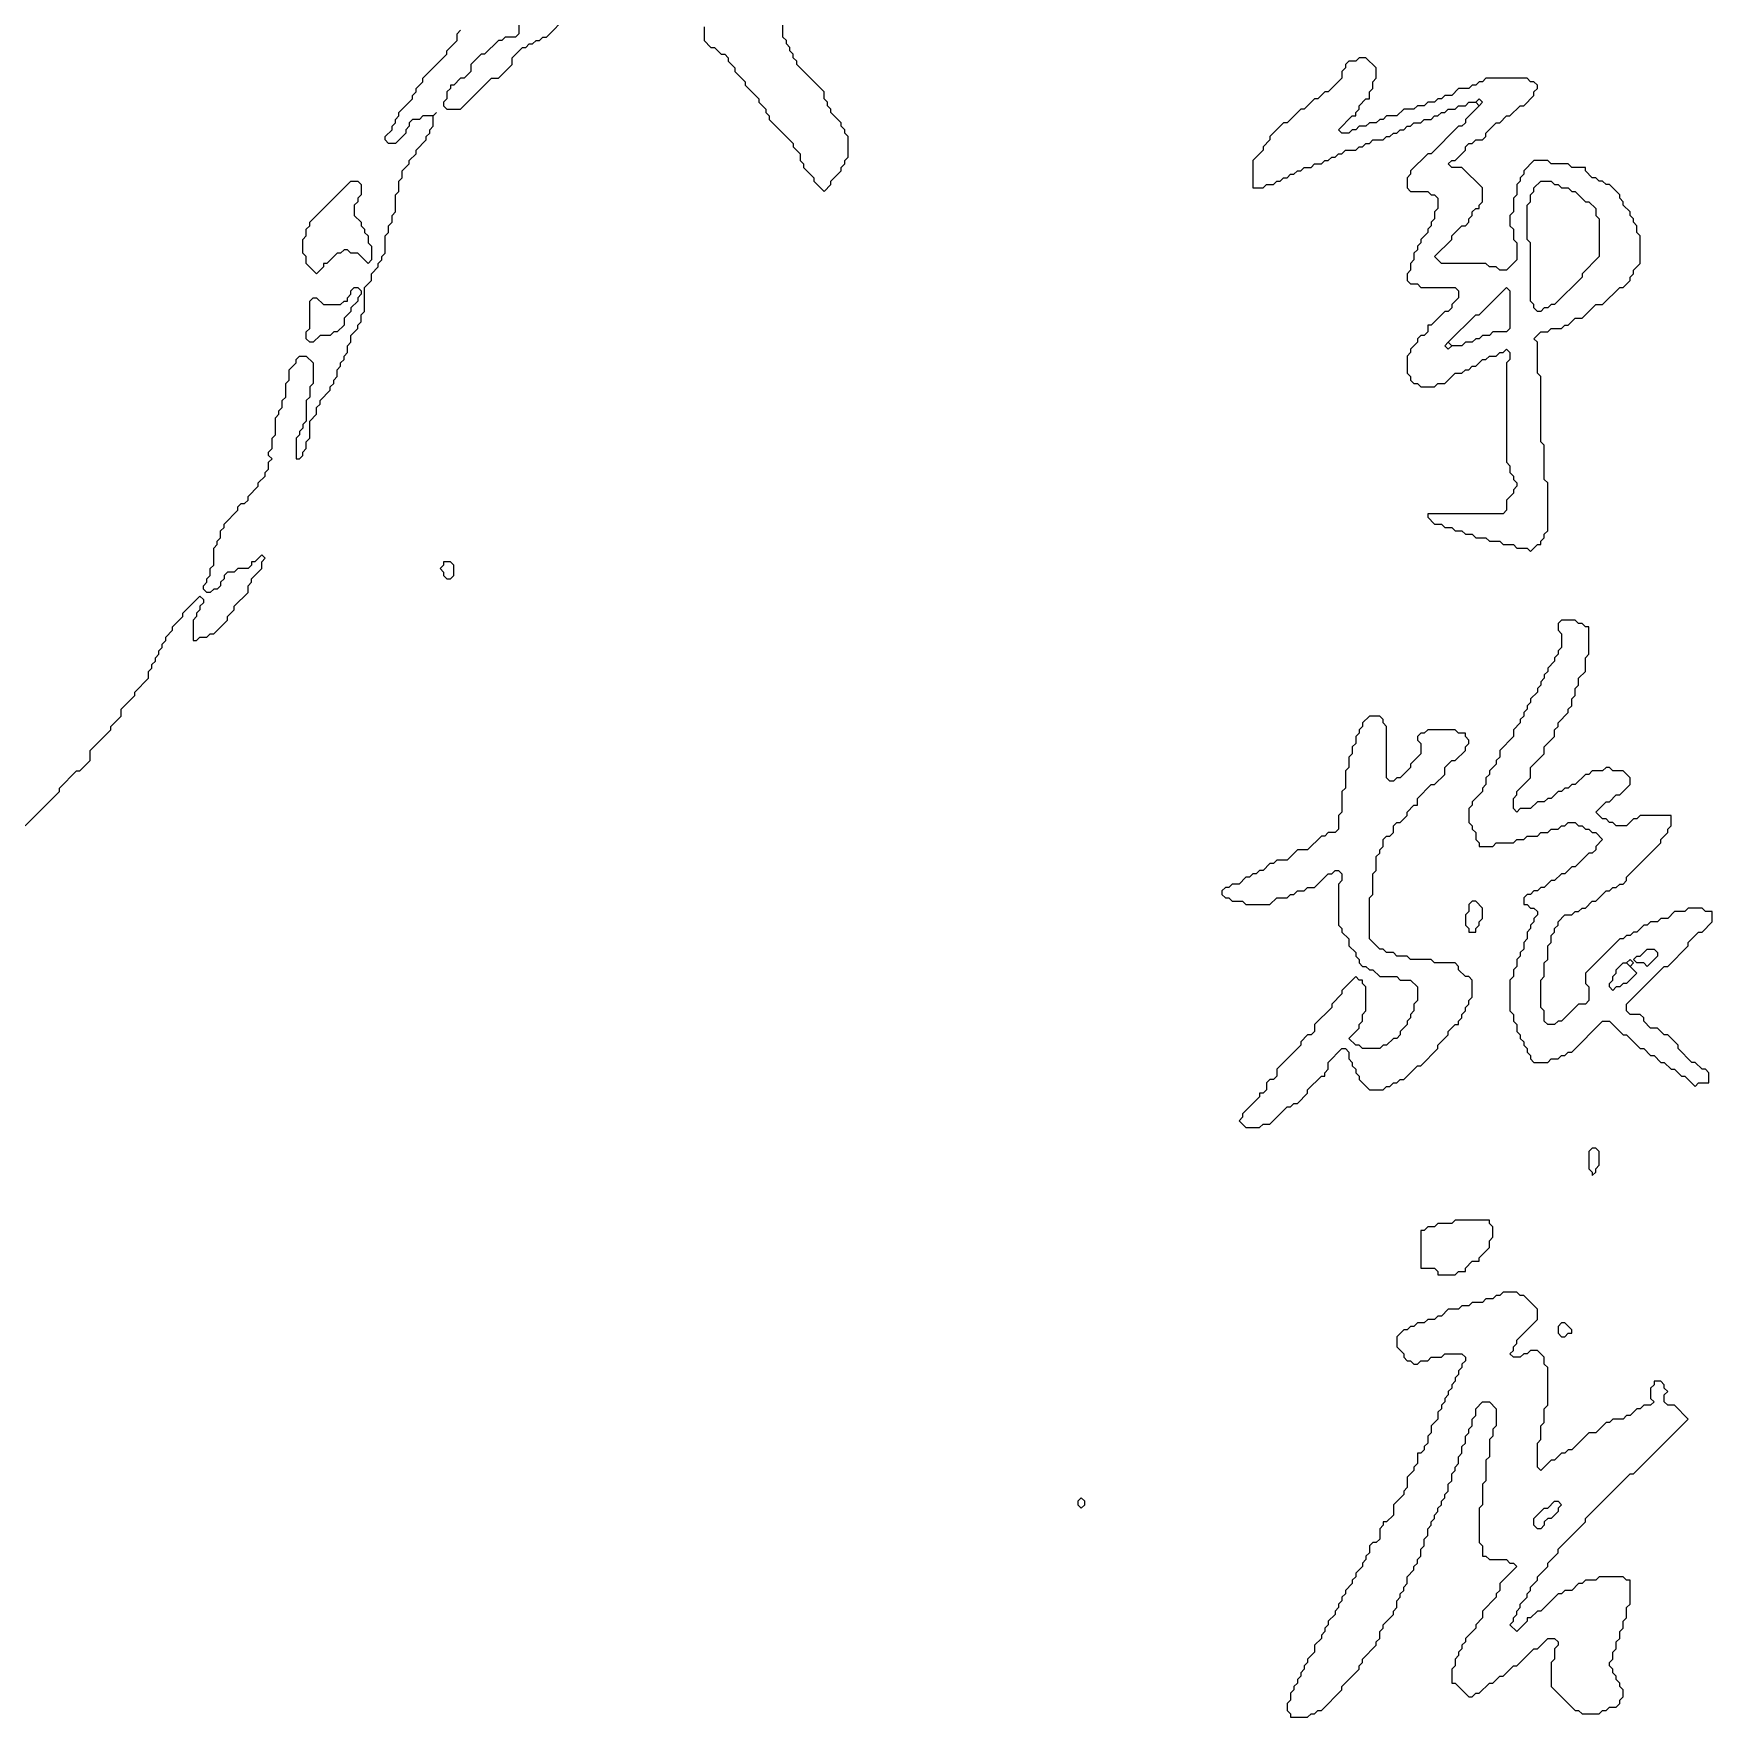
# Model space of a CAD drawing. Header units: millimetres. Extents: x 6 to 500, y 6 to 500.
# Drawn here: x 252.8 to 497.5, y 6.5 to 252 of the extents above; entities that cross this region are included whole.
import ezdxf

# ---------------------------------------------------------------- set-up
doc = ezdxf.new("R2010")
doc.units = ezdxf.units.MM

msp = doc.modelspace()

# ---------------------------------------------------------------- linework, layer by layer
for points in [[(323.5, 254.5), (323.5, 252), (323, 251.5), (321.5, 251.5), (321, 251), (320.5, 251), (318.5, 249), (318, 249), (316.5, 247.5), (316.5, 246.5), (315.5, 245.5), (315, 245.5), (314, 244.5), (313.5, 244.5), (313.5, 244), (313, 243.5), (313, 242.5), (312.5, 242), (312.5, 241.5), (313, 241), (315, 241), (319.5, 245.5), (320.5, 245.5), (322.5, 247.5), (322.5, 248.5), (324, 250), (324.5, 250), (325, 250.5), (325.5, 250.5), (326, 251), (326.5, 251), (327, 251.5), (327.5, 251.5), (330.5, 254.5)], [(350.5, 253), (350.5, 251), (351.5, 250), (352, 250), (353, 249), (353.5, 249), (354, 248.5), (354, 248), (355, 247), (355, 246.5), (356.5, 245), (356.5, 244.5), (358.5, 242.5), (358.5, 242), (359.5, 241), (359.5, 240.5), (360, 240), (360, 239.5), (363.5, 236), (363.5, 235.5), (364.5, 234.5), (364.5, 233.5), (365, 233), (365, 232.5), (366.5, 231), (366.5, 230.5), (368, 229), (369, 230), (369, 230.5), (370.5, 232), (370.5, 232.5), (371, 233), (371, 233.5), (371.5, 234), (371.5, 237), (371, 237.5), (371, 238), (370.5, 238.5), (370.5, 239), (369, 240.5), (369, 241), (368.5, 241.5), (368.5, 242), (368, 242.5), (368, 243.5), (364, 247.5), (364, 248), (363.5, 248.5), (363.5, 249), (363, 249.5), (363, 250), (362.5, 250.5), (362.5, 251), (362, 251.5), (362, 253.5)], [(251.5, 136.5), (256.5, 141.5), (256.5, 142), (259, 144.5), (259.5, 144.5), (261, 146), (261, 147.5), (264, 150.5), (264, 151), (265.5, 152.5), (265.5, 153.5), (267.5, 155.5), (267.5, 156), (269.5, 158), (269.5, 159), (270, 159.5), (270, 160), (270.5, 160.5), (270.5, 161), (271, 161.5), (271, 162), (271.5, 162.5), (271.5, 163), (272, 163.5), (272, 164), (273, 165), (273, 165.5), (274.5, 167), (274.5, 167.5), (277, 170), (277.5, 169.5), (277.5, 169), (277, 168.5), (277, 168), (276.5, 167.5), (276.5, 167), (276, 166.5), (276, 163.5), (276.5, 163.5), (277, 164), (278, 164), (278.5, 164.5), (279, 164.5), (281, 166.5), (281, 167), (282, 168), (282, 168.5), (284, 170.5), (284, 171.5), (284.5, 172), (284.5, 172.5), (286, 174), (286, 175), (286.5, 175.5), (286, 176), (285, 175), (284.5, 175), (284.5, 174.5), (284, 174), (282.5, 174), (282, 173.5), (281, 173.5), (280.5, 173), (280.5, 172.5), (280, 172), (280, 171.5), (279.5, 171), (279, 171), (278.5, 170.5), (278, 170.5), (277.5, 171), (277.5, 171.5), (278, 172), (278, 172.5), (278.5, 173), (278.5, 174), (279, 174.5), (279, 177), (279.5, 177.5), (279.5, 178), (280, 178.5), (280, 179.5), (280.5, 180), (280.5, 180.5), (282.5, 182.5), (282.5, 183), (283, 183.5), (283.5, 183.5), (284, 184), (284, 184.5), (285.5, 186), (285.5, 186.5), (286.5, 187.5), (286.5, 188), (287, 188.5), (287, 189.5), (287.5, 190), (287, 190.5), (287, 191), (287.5, 191.5), (287.5, 193), (288, 193.5), (288, 196), (288.5, 196.5), (288.5, 197), (289, 197.5), (289, 198.5), (289.5, 199), (289.5, 201), (290, 201.5), (290, 203), (291, 204), (291, 204.5), (291.5, 205), (292.5, 205), (293.5, 204), (293.5, 201), (293, 200.5), (293, 199), (292.5, 198.5), (292.5, 195.5), (292, 195), (292, 194.5), (291.5, 194), (291.5, 193.5), (291, 193), (291, 190), (291.5, 190), (292, 190.5), (292, 191), (292.5, 191.5), (292.5, 192.5), (293, 193), (293, 195.5), (294, 196.5), (294, 197.5), (294.5, 198), (294.5, 198.5), (296, 200), (296, 200.5), (296.5, 201), (296.5, 201.5), (297, 202), (297, 203), (297.5, 203.5), (297.5, 204), (298, 204.5), (298, 205), (298.5, 205.5), (298.5, 206.5), (299, 207), (299, 208), (300, 209), (300, 209.5), (300.5, 210), (300.5, 211), (301, 211.5), (301, 215), (302, 216), (302, 217), (303, 218), (303, 218.5), (303.5, 219), (303.5, 219.5), (304, 220), (304, 222.5), (304.5, 223), (304.5, 224), (305, 224.5), (305, 225.5), (305.5, 226), (305.5, 228.5), (306, 229), (306, 230.5), (306.5, 231), (306.5, 232), (307.5, 233), (307.5, 233.5), (308.5, 234.5), (308.5, 235), (310, 236.5), (310, 237), (310.5, 237.5), (310.5, 238), (311, 238.5), (311, 240), (311.5, 240.5), (311, 240), (309.5, 240), (309, 239.5), (308, 239.5), (307.5, 239), (307.5, 238.5), (307, 238), (307, 237.5), (305.5, 236), (304.5, 236), (304, 236.5), (304, 237), (305, 238), (305, 238.5), (305.5, 239), (305.5, 239.5), (306, 240), (306, 240.5), (308, 242.5), (308, 243), (308.5, 243.5), (308.5, 244), (309.5, 245), (309.5, 245.5), (313, 249), (313, 249.5), (314.5, 251), (314.5, 252), (315, 252.5)]]:
    msp.add_lwpolyline(points)
for points in [[(446, 248.5), (445.5, 248), (444.5, 248), (444, 247.5), (444, 247), (443.5, 246.5), (443.5, 245.5), (441.5, 243.5), (441, 243.5), (440, 242.5), (439.5, 242.5), (438, 241), (437.5, 241), (435.5, 239), (435, 239), (433, 237), (433, 236.5), (432, 235.5), (432, 235), (430.5, 233.5), (430.5, 229.5), (432, 229.5), (432.5, 230), (433.5, 230), (434, 230.5), (434.5, 230.5), (435, 231), (435.5, 231), (436, 231.5), (436.5, 231.5), (437, 232), (437.5, 232), (438, 232.5), (439, 232.5), (439.5, 233), (440.5, 233), (441, 233.5), (441.5, 233.5), (442, 234), (442.5, 234), (443, 234.5), (443.5, 234.5), (444, 235), (445.5, 235), (446, 235.5), (446.5, 235.5), (447, 236), (447.5, 236), (448, 236.5), (449.5, 236.5), (450, 237), (450.5, 237), (451, 237.5), (451.5, 237.5), (452, 238), (452.5, 238), (453, 238.5), (453.5, 238.5), (454, 239), (455, 239), (455.5, 239.5), (456.5, 239.5), (457, 240), (457.5, 240), (458, 240.5), (458.5, 240.5), (459, 241), (460, 241), (460.5, 241.5), (461.5, 241.5), (462, 242), (463, 242), (463.5, 241.5), (461.5, 239.5), (461.5, 239), (461, 238.5), (460.5, 238.5), (456.5, 234.5), (456, 234.5), (453.5, 232), (453.5, 231.5), (453, 231), (453, 229.5), (453.5, 229), (456, 229), (456.5, 228.5), (457, 228.5), (457.5, 228), (457.5, 226.5), (457, 226), (457, 225), (456.5, 224.5), (456.5, 224), (456, 223.5), (456, 223), (455, 222), (455, 221.5), (454.5, 221), (454.5, 220.5), (454, 220), (454, 219), (453.5, 218.5), (453.5, 217.5), (453, 217), (453, 216), (453.5, 215.5), (454.5, 215.5), (455, 215), (460, 215), (460.5, 214.5), (460.5, 213.5), (459.5, 212.5), (459.5, 212), (459, 211.5), (458.5, 211.5), (456.5, 209.5), (456, 209.5), (456, 208.5), (455.5, 208), (455, 208), (454.5, 207.5), (454.5, 207), (453.5, 206), (453.5, 205.5), (453, 205), (453, 202.5), (453.5, 202), (453.5, 201.5), (454, 201), (454.5, 201), (455, 200.5), (457, 200.5), (457.5, 201), (458.5, 201), (460, 202.5), (461, 202.5), (461.5, 203), (462, 203), (462.5, 203.5), (463, 203.5), (464, 204.5), (464.5, 204.5), (465, 205), (466, 205), (466.5, 205.5), (467, 205.5), (467.5, 206), (468, 205.5), (468, 204.5), (467.5, 204), (467.5, 189.5), (468, 189), (468, 188), (468.5, 187.5), (468.5, 187), (469, 186.5), (469, 186), (468.5, 185.5), (468.5, 185), (467.5, 184), (467.5, 182.5), (467, 182), (456, 182), (456, 181.5), (457, 180.5), (458, 180.5), (458.5, 180), (459.5, 180), (460, 179.5), (461, 179.5), (461.5, 179), (462.5, 179), (463, 178.5), (464.5, 178.5), (465, 178), (466.5, 178), (467, 177.5), (468.5, 177.5), (469, 177), (470.5, 177), (471, 176.5), (472, 177.5), (472.5, 177.5), (472.5, 178), (473, 178.5), (473, 179), (473.5, 179.5), (473.5, 186.5), (473, 187), (473, 192), (472.5, 192.5), (472.5, 202), (472, 202.5), (472, 207), (471.5, 207.5), (472.5, 208.5), (473.5, 208.5), (474, 209), (475.5, 209), (476, 209.5), (476.5, 209.5), (477.5, 210.5), (478.5, 210.5), (480.5, 212.5), (481.5, 212.5), (484, 215), (484.5, 215), (485.5, 216), (485.5, 216.5), (486, 217), (486, 217.5), (487, 218.5), (487, 222.5), (486.5, 223), (486.5, 224), (486, 224.5), (486, 225), (485.5, 225.5), (485.5, 226), (484.5, 227), (484.5, 227.5), (484, 228), (484, 228.5), (482.5, 230), (482, 230), (481.5, 230.5), (481, 230.5), (480.5, 231), (480, 231), (479, 232), (479, 232.5), (477, 232.5), (476.5, 233), (474, 233), (473.5, 233.5), (471.5, 233.5), (470, 232), (470, 231.5), (469.5, 231), (469.5, 230.5), (469, 230), (469, 228.5), (468.5, 228), (468.5, 226), (468, 225.5), (468, 224), (468.5, 223.5), (468.5, 222), (469, 221.5), (469, 219), (467.5, 217.5), (466.5, 217.5), (466, 218), (465, 218), (464.5, 218.5), (458, 218.5), (457, 219.5), (459.5, 222), (459.5, 222.5), (461, 224), (461.5, 224), (462, 224.5), (462, 225), (462.5, 225.5), (462.5, 226), (463, 226.5), (463.5, 226.5), (463.5, 227), (464, 227.5), (464, 229.5), (461, 232.5), (459.5, 232.5), (459, 233), (459.5, 233.5), (460, 233.5), (461.5, 235), (461.5, 235.5), (462, 236), (462.5, 236), (463, 236.5), (464, 236.5), (464.5, 237), (464.5, 237.5), (466, 239), (466.5, 239), (467.5, 240), (468, 240), (469.5, 241.5), (470, 241.5), (471.5, 243), (471.5, 243.5), (472, 244), (472, 244.5), (471.5, 245), (471, 245), (470.5, 245.5), (464.5, 245.5), (464, 245), (463.5, 245), (463, 244.5), (462.5, 244.5), (462, 244), (460.5, 244), (459.5, 243), (458.5, 243), (458, 242.5), (457.5, 242.5), (457, 242), (456, 242), (455.5, 241.5), (454.5, 241.5), (454, 241), (452.5, 241), (451.5, 240), (450, 240), (449.5, 239.5), (449, 239.5), (448.5, 239), (447.5, 239), (447, 238.5), (446, 238.5), (445.5, 238), (445, 238), (444.5, 237.5), (443.5, 237.5), (443, 238), (445, 240), (445.5, 240), (445.5, 240.5), (446, 241), (446, 241.5), (447, 242.5), (447.5, 242.5), (447.5, 243.5), (448, 244), (448, 245), (448.5, 245.5), (448.5, 247), (447, 248.5)], [(463, 242), (463.5, 242.5), (464, 242), (463.5, 241.5)], [(299, 230.5), (300, 230.5), (300.5, 230), (300.5, 228.5), (300, 228), (300, 227.5), (299.5, 227), (299.5, 225.5), (300.5, 224.5), (300.5, 224), (301, 223.5), (301, 223), (301.5, 222.5), (301.5, 221.5), (302, 221), (302, 219), (301.5, 218.5), (300, 220), (299, 220), (298.5, 220.5), (298, 220.5), (297.5, 220), (297, 220), (295.5, 218.5), (295, 218.5), (295, 218), (294, 217), (292.5, 218.5), (292.5, 219.5), (292, 220), (292, 222), (292.5, 222.5), (292.5, 223.5), (293, 224), (293, 224.5)], [(472.5, 230.5), (474, 230.5), (474.5, 230), (475, 230), (475.5, 229.5), (476.5, 229.5), (477, 229), (477.5, 229), (479, 227.5), (479.5, 227.5), (480.5, 226.5), (480.5, 225.5), (481, 225), (481, 219.5), (478.5, 217), (478.5, 216.5), (474.5, 212.5), (474, 212.5), (473.5, 212), (473, 212), (472.5, 211.5), (472, 211.5), (471.5, 212), (471.5, 212.5), (471, 213), (471, 221.5), (470.5, 222), (470.5, 227), (471, 227.5), (471, 228.5), (471.5, 229), (471.5, 229.5)], [(299, 214.5), (299.5, 215), (300, 215), (300.5, 214.5), (300.5, 214), (300, 213.5), (300, 213), (299, 212), (299, 211.5), (298, 210.5), (298, 209.5), (297, 208.5), (296.5, 208.5), (296, 208), (294.5, 208), (293.5, 207), (293, 207), (292.5, 207.5), (292.5, 208.5), (293, 209), (293, 213), (293.5, 213.5), (294, 213.5), (295, 212.5), (297.5, 212.5), (298, 213), (298.5, 213), (298.5, 213.5), (299, 214)], [(467.5, 215), (468, 214.5), (468, 209), (467.5, 208.5), (465.5, 208.5), (465, 208), (464, 208), (463.5, 207.5), (463, 207.5), (462.5, 207), (461.5, 207), (461, 206.5), (459.5, 206.5), (459, 207), (463, 211), (463.5, 211)], [(458.5, 206.5), (459, 207), (459.5, 206.5), (459, 206)], [(312.5, 175), (312.5, 174.5), (312, 174), (312.5, 173.5), (312.5, 173), (313, 172.5), (313.5, 172.5), (314, 173), (314, 174.5), (313.5, 175)], [(475.5, 166.5), (475, 166), (475, 165), (475.5, 164.5), (475.5, 162.5), (475, 162), (475, 161.5), (474.5, 161), (474.5, 160.5), (473.5, 159.5), (473.5, 159), (473, 158.5), (473, 158), (472.5, 157.5), (472.5, 157), (472, 156.5), (472, 156), (471, 155), (471, 154.5), (470.5, 154), (470.5, 153.5), (470, 153), (470, 152.5), (469.5, 152), (469.5, 151.5), (468.5, 150.5), (468.5, 149.5), (466.5, 147.5), (466.5, 146.5), (466, 146), (466, 145.5), (465, 144.5), (465, 144), (464.5, 143.5), (464.5, 142.5), (464, 142), (464, 141.5), (462.5, 140), (462.5, 139.5), (462, 139), (462, 137), (462.5, 136.5), (462.5, 136), (463, 135.5), (463, 134.5), (463.5, 134), (463.5, 133.5), (465.5, 133.5), (466, 134), (468.5, 134), (469, 134.5), (470, 134.5), (470.5, 135), (472, 135), (472.5, 135.5), (473.5, 135.5), (474, 136), (475, 136), (475.5, 136.5), (476, 136.5), (476.5, 137), (477.5, 137), (478, 136.5), (478.5, 136.5), (479, 136), (479.5, 136), (480, 135.5), (480.5, 135.5), (481.5, 134.5), (480.5, 133.5), (480.5, 133), (480, 132.5), (479.5, 132.5), (477.5, 130.5), (477, 130.5), (476, 129.5), (475.5, 129.5), (474.5, 128.5), (474, 128.5), (473, 127.5), (472.5, 127.5), (472, 127), (471.5, 127), (471, 126.5), (470.5, 126.5), (470, 126), (470, 125), (470.5, 125), (471, 124.5), (471.5, 124.5), (472, 124), (472, 123.5), (471.5, 123), (471.5, 122.5), (471, 122), (471, 121.5), (470.5, 121), (470.5, 120), (470, 119.5), (470, 118.5), (469.5, 118), (469.5, 117.5), (469, 117), (469, 116), (468.5, 115.5), (468.5, 114.5), (468, 114), (468, 109.5), (468.5, 109), (468.5, 108), (469, 107.5), (469, 106.5), (469.5, 106), (469.5, 105.5), (470, 105), (470, 104.5), (470.5, 104), (470.5, 103.5), (471, 103), (471, 102.5), (471.5, 102), (473.5, 102), (474, 102.5), (475, 102.5), (475.5, 103), (476, 103), (476.5, 103.5), (477, 103.5), (481.5, 108), (482.5, 108), (484.5, 106), (485, 106), (487, 104), (487.5, 104), (488.5, 103), (489, 103), (490, 102), (490.5, 102), (491.5, 101), (492, 101), (493, 100), (493.5, 100), (495, 98.5), (495.5, 99), (497, 99), (497, 100.5), (496.5, 101), (496, 101), (495, 102), (494.5, 102), (492.5, 104), (492.5, 104.5), (491, 106), (490.5, 106), (489.5, 107), (488.5, 107), (487.5, 108), (487.5, 108.5), (487, 109), (485.5, 109), (485, 109.5), (485, 110.5), (490.5, 116), (491, 116), (494, 119), (494, 119.5), (495.5, 121), (496, 121), (497.5, 122.5), (497.5, 124), (496.5, 124), (496, 124.5), (494, 124.5), (493.5, 124), (492, 124), (491, 123), (490, 123), (489.5, 122.5), (488.5, 122.5), (488, 122), (487.5, 122), (486.5, 121), (486, 121), (485.5, 120.5), (485, 120.5), (484.5, 120), (484, 120), (479, 115), (479, 113.5), (479.5, 113), (479.5, 111), (479, 110.5), (478, 110.5), (475.5, 108), (475, 108), (474.5, 107.5), (473.5, 107.5), (473, 108), (473, 109.5), (472.5, 110), (472.5, 114), (473, 114.5), (473, 116.5), (473.5, 117), (473.5, 119), (474, 119.5), (474, 120.5), (474.5, 121), (474.5, 121.5), (475, 122), (475, 122.5), (476, 123.5), (477, 123.5), (477.5, 124), (478, 124), (478.5, 124.5), (479, 124.5), (480, 125.5), (480.5, 125.5), (482, 127), (482.5, 127), (483, 127.5), (483.5, 127.5), (484, 128), (484.5, 128), (485, 128.5), (485, 129), (490, 134), (490, 134.5), (491, 135.5), (491, 136), (491.5, 136.5), (491.5, 138), (487, 138), (486.5, 137.5), (486, 137.5), (485, 136.5), (483.5, 136.5), (483, 137), (482.5, 137), (482, 137.5), (481.5, 137.5), (480.5, 138.5), (482, 140), (482.5, 140), (483.5, 141), (484, 141), (485.5, 142.5), (485.5, 143.5), (484.5, 144.5), (483, 144.5), (482.5, 145), (482, 145), (481.5, 144.5), (480, 144.5), (479.5, 144), (479, 144), (477.5, 142.5), (477, 142.5), (476.5, 142), (476, 142), (475.5, 141.5), (475, 141.5), (474, 140.5), (473.5, 140.5), (473, 140), (472, 140), (471, 139), (469.5, 139), (469, 138.5), (468.5, 139), (468.5, 140.5), (469, 141), (469, 141.5), (471, 143.5), (471, 145), (473, 147), (473, 148), (474.5, 149.5), (474.5, 150.5), (475, 151), (475, 151.5), (476.5, 153), (476.5, 153.5), (477, 154), (477, 155), (477.5, 155.5), (477.5, 156.5), (478, 157), (478, 158), (479, 159), (479, 161), (479.5, 161.5), (479.5, 165.5), (479, 165.5), (478.5, 166), (478, 166), (477.5, 166.5)], [(447.5, 152.5), (446.5, 151.5), (446.5, 151), (446, 150.5), (446, 150), (445.5, 149.5), (445.5, 148.5), (445, 148), (445, 147), (444.5, 146.5), (444.5, 145), (444, 144.5), (444, 142), (443.5, 141.5), (443.5, 138.5), (443, 138), (443, 136), (442.5, 135.5), (441.5, 135.5), (441, 135), (440.5, 135), (438.5, 133), (437, 133), (435.5, 131.5), (434, 131.5), (433.5, 131), (433, 131), (432, 130), (431.5, 130), (431, 129.5), (430.5, 129.5), (430, 129), (429.5, 129), (428.5, 128), (427.5, 128), (427, 127.5), (426.5, 127.5), (426, 127), (426, 126.5), (426.5, 126), (427, 126), (427.5, 125.5), (429, 125.5), (429.5, 125), (433, 125), (434, 126), (435.5, 126), (436, 126.5), (436.5, 126.5), (437, 127), (438, 127), (438.5, 127.5), (439.5, 127.5), (441.5, 129.5), (442, 129.5), (442.5, 130), (443, 130), (443.5, 129.5), (443.5, 128.5), (443, 128), (443, 122), (443.5, 121.5), (443.5, 121), (444.5, 120), (444.5, 119), (445.5, 118), (445.5, 117.5), (446, 117), (446, 116.5), (446.5, 116), (447, 116), (447.5, 115.5), (448, 115.5), (449, 114.5), (451.5, 114.5), (452, 114), (453.5, 114), (454.5, 113), (454.5, 111), (454, 110.5), (454, 109.5), (453.5, 109), (453.5, 108.5), (453, 108), (453, 107.5), (452, 106.5), (452, 106), (451.5, 105.5), (451, 105.5), (450, 104.5), (449.5, 104.5), (449, 104), (446.5, 104), (446, 104.5), (445.5, 104.5), (444.5, 105.5), (446, 107), (446, 107.5), (446.5, 108), (446.5, 109), (447, 109.5), (447, 113), (446.5, 113.5), (446.5, 114), (446, 114), (445.5, 114.5), (443.5, 112.5), (443.5, 112), (442, 110.5), (442, 110), (439.5, 107.5), (439.5, 106.5), (439, 106), (438.5, 106), (437.5, 105), (437.5, 104.5), (434, 101), (434, 100), (433.5, 99.5), (433, 99.5), (432.5, 99), (432.5, 98), (432, 97.5), (431.5, 97.5), (431.5, 97), (429, 94.5), (429, 94), (428.5, 93.5), (429.5, 92.5), (431.5, 92.5), (432, 93), (433, 93), (435.5, 95.5), (436, 95.5), (436.5, 96), (437, 96), (438.5, 97.5), (438.5, 98), (440.5, 100), (441, 100), (441, 100.5), (441.5, 101), (441.5, 102), (443.5, 104), (444, 104), (444.5, 103.5), (444.5, 102.5), (445, 102), (445, 101.5), (445.5, 101), (445.5, 100.5), (446, 100), (446, 99.5), (447.5, 98), (449.5, 98), (450, 98.5), (450.5, 98.5), (451, 99), (451.5, 99), (452, 99.5), (452.5, 99.5), (454.5, 101.5), (455, 101.5), (457.5, 104), (457.5, 104.5), (459, 106), (459, 106.5), (460, 107.5), (460.5, 107.5), (460.5, 108), (461, 108.5), (461, 109), (461.5, 109.5), (461.5, 110), (462, 110.5), (462, 111), (462.5, 111.5), (462.5, 114), (462, 114.5), (461.5, 114.5), (460.5, 115.5), (460.5, 116), (460, 116.5), (457, 116.5), (456.5, 117), (453.5, 117), (453, 117.5), (451.5, 117.5), (451, 118), (450, 118), (449.5, 118.5), (449, 118.5), (447.5, 120), (447.5, 126), (448, 126.5), (448, 129.5), (448.5, 130), (448.5, 132), (449, 132.5), (449, 133), (449.5, 133.5), (449.5, 134.5), (450, 135), (450.5, 135), (451, 135.5), (451, 136.5), (451.5, 137), (452, 137), (453, 138), (453, 138.5), (454, 139.5), (454.5, 139.5), (454.5, 140.5), (456.5, 142.5), (457, 142.5), (458.5, 144), (458.5, 145), (459.5, 146), (460, 146), (461.5, 147.5), (461.5, 148), (462, 148.5), (462, 149), (461.5, 149.5), (461.5, 150), (460.5, 150), (460, 150.5), (456, 150.5), (455.5, 150), (455, 150), (454.5, 149.5), (454.5, 149), (455, 148.5), (455, 147), (453.5, 145.5), (453.5, 145), (452, 143.5), (451.5, 143.5), (451, 143), (450.5, 143), (450, 143.5), (450, 151), (449.5, 151.5), (449.5, 152), (449, 152.5)], [(462.5, 125.5), (462, 125), (462, 124), (461.5, 123.5), (461.5, 122), (462, 121.5), (462, 121), (463, 121), (463, 121.5), (463.5, 122), (463.5, 122.5), (464, 123), (464, 124.5), (463, 125.5)], [(488, 118.5), (489, 118.5), (489.5, 118), (489.5, 117.5), (488, 116), (487.5, 116.5), (486.5, 116.5), (486, 117), (486.5, 117.5), (487, 117.5)], [(484.5, 116.5), (485, 116.5), (486.5, 115), (485, 113.5), (484.5, 113.5), (484, 113), (483.5, 113), (483, 112.5), (482.5, 113), (482.5, 113.5), (483, 114), (483, 114.5), (483.5, 115), (483.5, 115.5)], [(485, 116.5), (485.5, 117), (486, 116.5), (485.5, 116)], [(480, 89.5), (479.5, 89), (479.5, 86.5), (480, 86), (480, 85.5), (480.5, 86), (480.5, 86.5), (481, 87), (481, 89), (480.5, 89.5)], [(460, 79), (459.5, 78.5), (457.5, 78.5), (457, 78), (456, 78), (455.5, 77.5), (455, 77.5), (455, 72), (457, 72), (457.5, 71.5), (457.5, 71), (460, 71), (460.5, 71.5), (461.5, 71.5), (461.5, 72), (462.5, 73), (463.5, 73), (463.5, 73.5), (465, 75), (465, 76), (465.5, 76.5), (465.5, 78), (465, 78.5), (465, 79)], [(467, 68.5), (466.5, 68), (466, 68), (465.5, 67.5), (464.5, 67.5), (464, 67), (462.5, 67), (462, 66.5), (461, 66.5), (460.5, 66), (459, 66), (458, 65), (457.5, 65), (457, 64.5), (456, 64.5), (455.5, 64), (454.5, 64), (454, 63.5), (453.5, 63.5), (453, 63), (452.5, 63), (451.5, 62), (451.5, 60.5), (452.5, 59.5), (452.5, 59), (453, 58.5), (453.5, 58.5), (454, 58), (454.5, 58), (455, 58.5), (456, 58.5), (456.5, 59), (458, 59), (458.5, 59.5), (461, 59.5), (461.5, 59), (461.5, 58.5), (461, 58), (461, 57.5), (460.5, 57), (460.5, 56.5), (460, 56), (460, 55.5), (459.5, 55), (459.5, 54.5), (459, 54), (459, 53.5), (458.5, 53), (458.5, 52.5), (458, 52), (458, 51.5), (457.5, 51), (457.5, 50), (456.5, 49), (456.5, 48), (456, 47.5), (456, 46.5), (455.5, 46), (455.5, 45.5), (455, 45), (454.5, 45), (454.5, 43.5), (454, 43), (454, 42.5), (453, 41.5), (453, 40), (452.5, 39.5), (452.5, 39), (451, 37.5), (451, 36), (450, 35), (449.5, 35), (449.5, 34.5), (449, 34), (449, 32.5), (448.5, 32), (448, 32), (447.5, 31.5), (447.5, 30.5), (447, 30), (447, 29.5), (446.5, 29), (446.5, 28.5), (445.5, 27.5), (445.5, 27), (445, 26.5), (445, 26), (444, 25), (444, 24.5), (443.5, 24), (443.5, 23.5), (443, 23), (443, 22.5), (442.5, 22), (442.5, 21.5), (441.5, 20.5), (441.5, 20), (441, 19.5), (441, 19), (440.5, 18.5), (440.5, 18), (439.5, 17), (439.5, 16), (438.5, 15), (438.5, 14.5), (438, 14), (438, 13.5), (437.5, 13), (437.5, 12.5), (437, 12), (437, 11.5), (436.5, 11), (436.5, 10.5), (436, 10), (436, 9), (435.5, 8.5), (435.5, 7.5), (436, 7), (436, 6.5), (438.5, 6.5), (439, 7), (439.5, 7), (440, 7.5), (440.5, 7.5), (443.5, 10.5), (443.5, 11), (446, 13.5), (446, 14), (446.5, 14.5), (446.5, 15), (448.5, 17), (448.5, 17.5), (449, 18), (449, 19), (449.5, 19.5), (449.5, 20), (451, 21.5), (451, 22), (451.5, 22.5), (451.5, 23.5), (452, 24), (452, 24.5), (452.5, 25), (452.5, 25.5), (453, 26), (453, 27), (454, 28), (454, 28.5), (454.5, 29), (454.5, 29.5), (455, 30), (455, 31), (455.5, 31.5), (455.5, 32.5), (456, 33), (456, 34), (456.5, 34.5), (456.5, 35), (457, 35.5), (457, 36), (457.5, 36.5), (457.5, 37), (458, 37.5), (458, 38), (458.5, 38.5), (458.5, 39), (459, 39.5), (459, 40.5), (459.5, 41), (459.5, 42), (460, 42.5), (460, 43), (460.5, 43.5), (460.5, 44.5), (461, 45), (461, 46), (461.5, 46.5), (461.5, 47.5), (462, 48), (462, 48.5), (462.5, 49), (462.5, 50), (463, 50.5), (463, 51.5), (464, 52.5), (465, 52.5), (466, 51.5), (466, 49), (465.5, 48.5), (465.5, 47.5), (465, 47), (465, 44.5), (464.5, 44), (464.5, 41), (464, 40.5), (464, 37.5), (463.5, 37), (463.5, 32), (464, 31.5), (464, 30), (464.5, 30), (465, 29.5), (467.5, 29.5), (468, 29), (468.5, 29), (469, 28.5), (466.5, 26), (466.5, 25), (466, 24.5), (466, 24), (464, 22), (464, 21), (463, 20), (463, 19.5), (461.5, 18), (461.5, 17.5), (461, 17), (461, 16.5), (460.5, 16), (460.5, 15.5), (460, 15), (460, 14), (459.5, 13.5), (459.5, 11.5), (460, 11.5), (462, 9.5), (462.5, 9.5), (463, 10), (463.5, 10), (465, 11.5), (465.5, 11.5), (466.5, 12.5), (467, 12.5), (468.5, 14), (469, 14), (471.5, 16.5), (472, 16.5), (473.5, 18), (474.5, 18), (475, 17.5), (475, 17), (474.5, 16.5), (474.5, 15), (474, 14.5), (474, 11), (477.5, 7.5), (478, 7.5), (478.5, 7), (481, 7), (481.5, 7.5), (482, 7.5), (482.5, 8), (483.5, 8), (484, 8.5), (484, 9), (484.5, 9.5), (484.5, 10.5), (484, 11), (484, 11.5), (483.5, 12), (483.5, 12.5), (483, 13), (483, 13.5), (482.5, 14), (482.5, 14.5), (483, 15), (483, 16), (483.5, 16.5), (483.5, 17.5), (484, 18), (484, 19), (484.5, 19.5), (484.5, 20.5), (485, 21), (485, 22.5), (485.5, 23), (485.5, 26.5), (485, 26.5), (484.5, 27), (481, 27), (480.5, 26.5), (479, 26.5), (478.5, 26), (478, 26), (477, 25), (476, 25), (475.5, 24.5), (475, 24.5), (472.5, 22), (472, 22), (471, 21), (470.5, 21), (470.5, 20.5), (469, 19), (468, 20), (468.5, 20.5), (468.5, 21), (469, 21.5), (469, 22), (469.5, 22.5), (469.5, 23), (470.5, 24), (470.5, 24.5), (471, 25), (471, 25.5), (472, 26.5), (472, 27), (473.5, 28.5), (473.5, 29), (475, 30.5), (475, 31), (479, 35), (479, 35.5), (485.5, 42), (486, 42), (494, 50), (492, 52), (491, 52), (490.5, 52.5), (490.5, 53.5), (491, 54), (490.5, 54.5), (490.5, 55), (490, 55.5), (489, 55.5), (489, 55), (488.5, 54.5), (488.5, 53), (489, 52.5), (488.5, 52), (487.5, 52), (487, 51.5), (486.5, 51.5), (485.5, 50.5), (485, 50.5), (484.5, 50), (483, 50), (482.5, 49.5), (482, 49.5), (480.5, 48), (479.5, 48), (477, 45.5), (476.5, 45.5), (476, 45), (475.5, 45), (474.5, 44), (474, 44), (472.5, 42.5), (472, 43), (472, 46.5), (472.5, 47), (472.5, 49), (473, 49.5), (473, 51.5), (473.5, 52), (473.5, 57.5), (473, 58), (473, 59), (472, 60), (471, 60), (470.5, 59.5), (470, 59.5), (469.5, 59), (468.5, 59), (468, 59.5), (468.5, 60), (468.5, 60.5), (469, 61), (469, 61.5), (472, 64.5), (472, 66), (470, 68), (469.5, 68), (469, 68.5)], [(475.5, 64), (475, 63.5), (475, 62.5), (475.5, 62), (476, 62), (476.5, 62.5), (477, 62.5), (477, 63), (476, 64)], [(405.5, 38.5), (405, 38), (405, 37.5), (405.5, 37), (406, 37.5), (406, 38)], [(474.5, 38), (475, 38), (475.5, 37.5), (475, 37), (475, 36.5), (474, 35.5), (473.5, 35.5), (473, 35), (473, 34.5), (472.5, 34), (472, 34), (471.5, 34.5), (471.5, 35.5), (473, 37), (473.5, 37)]]:
    msp.add_lwpolyline(points, close=True)

doc.saveas('drawing.dxf')
